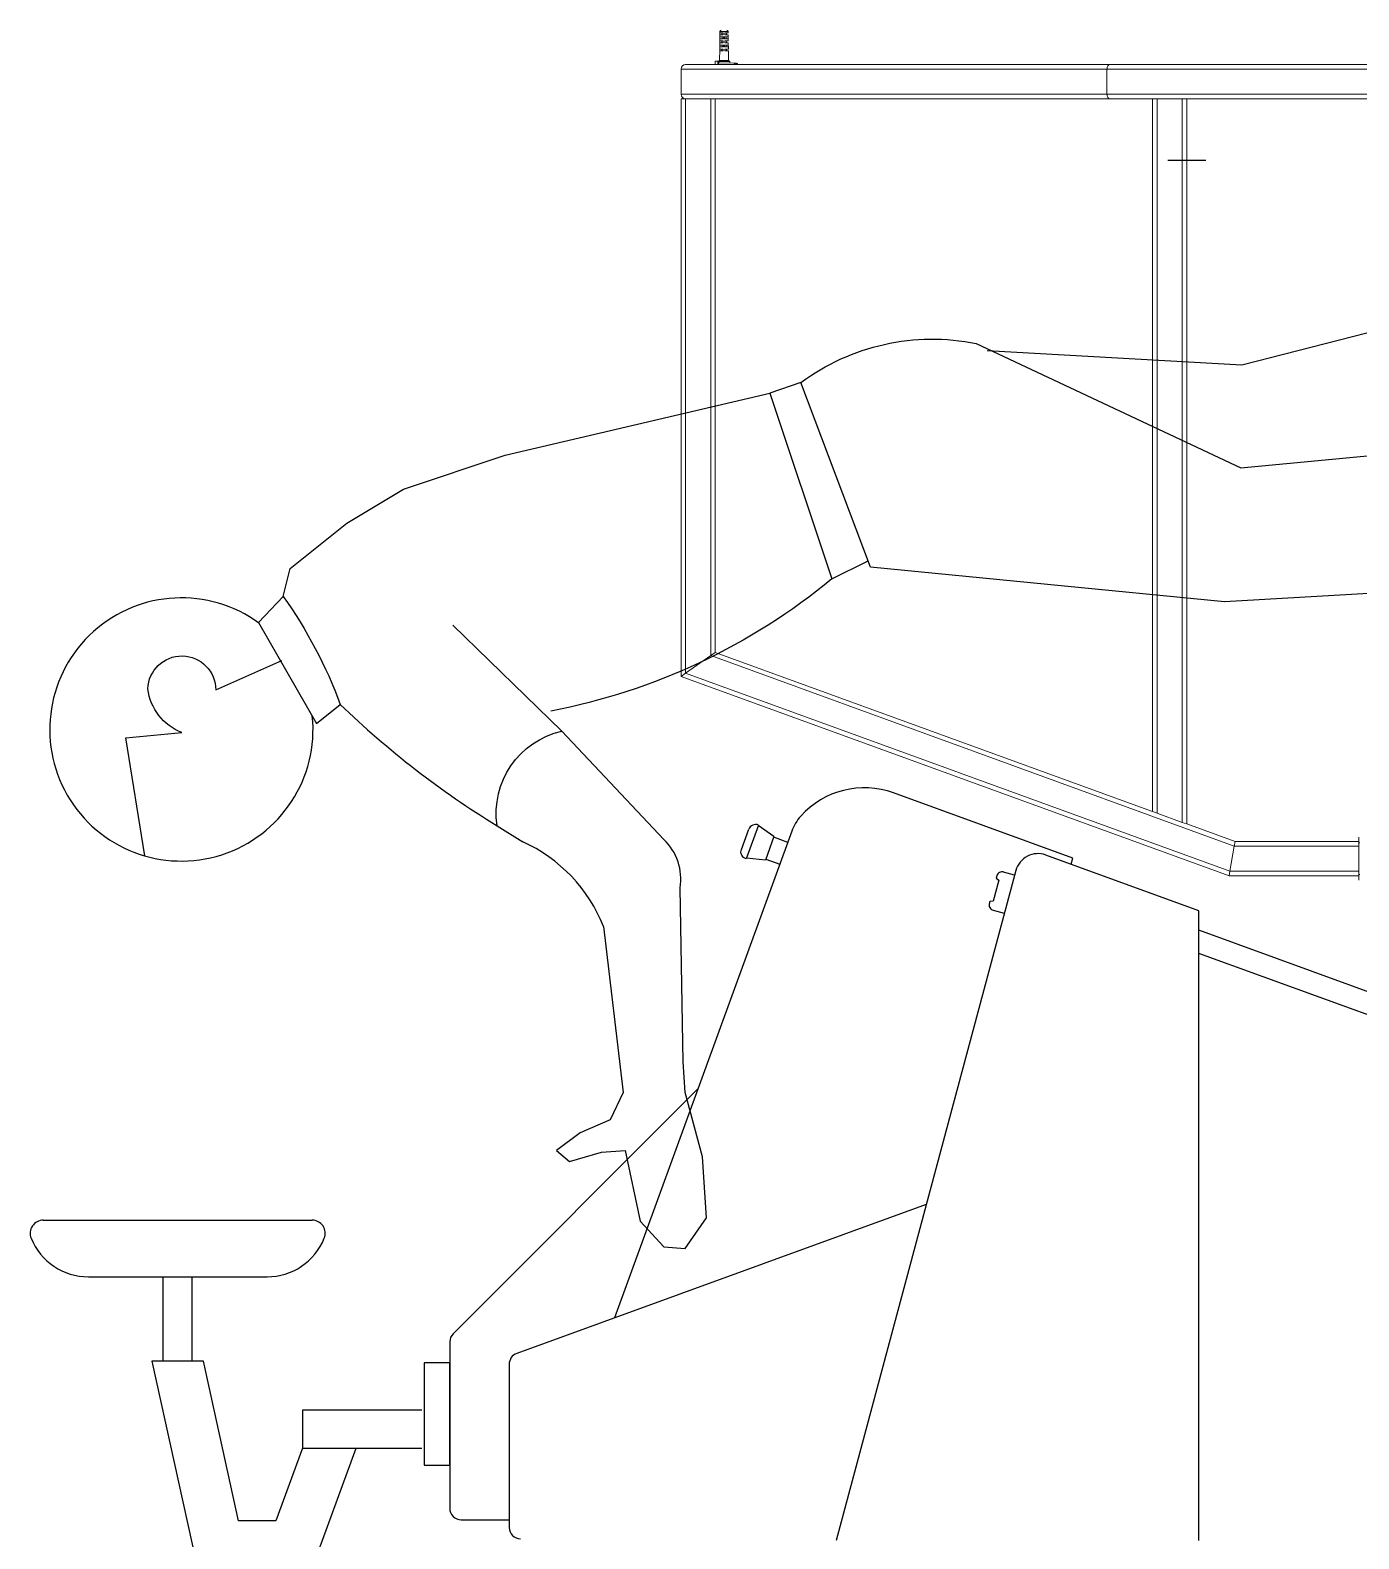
# Model space of a CAD drawing. Header units: millimetres. Extents: x -677815 to 476396, y -125373 to 39000.
# Drawn here: x 436320 to 437798, y -31210 to -29531 of the extents above; entities that cross this region are included whole.
import ezdxf

# ---------------------------------------------------------------- set-up
doc = ezdxf.new("R2010")
doc.units = ezdxf.units.MM
doc.layers.add('AM_BOR', color=4, linetype='Continuous', lineweight=25)
doc.layers.add('Xref Rapid Pick$0$RCD_DETAILS', color=55, linetype='Continuous')

# ---------------------------------------------------------------- blocks, each defined once
blk = doc.blocks.new('Xref Rapid Pick$0$RP')
at = {"linetype": 'Continuous', "lineweight": 15}
for p, q in [((-451.3, 1097.1), (-229.5, 1706.6)), ((-446.2, 1096.3), (-225.9, 1701.5)), ((-229.5, 1706.6), (413.1, 1706.6)), ((-225.9, 1701.5), (-229.5, 1706.6)), ((-225.9, 1701.5), (-229.5, 1706.6)), ((-225.9, 1701.5), (413.1, 1701.5)), ((-206.3, 1673.5), (-225.9, 1701.5)), ((413.1, 1706.6), (413.1, 1701.5)), ((413.1, 1229.7), (413.1, 1701.5)), ((446.2, 1706.6), (418.2, 1706.6)), ((418.2, 1232.9), (418.2, 1706.6)), ((446.2, 1232.9), (446.2, 1706.6)), ((451.3, 1229.7), (451.3, 1701.5)), ((-418.2, 1091.3), (-206.3, 1673.5)), ((-379.7, 1182.2), (-202.8, 1668.5)), ((-206.3, 1673.5), (413.1, 1673.5)), ((-202.8, 1668.5), (-206.3, 1673.5)), ((-202.8, 1668.5), (-206.3, 1673.5)), ((-202.8, 1668.5), (413.1, 1668.5)), ((454.9, 1668.5), (451.3, 1668.5)), ((451.3, 1665.6), (454.9, 1665.6)), ((451.3, 1665.1), (454.4, 1665.1)), ((452.9, 1648), (453.2, 1665)), ((453.1, 1663.4), (453.2, 1663.4)), ((453.2, 1665), (453.2, 1665.1)), ((453.2, 1663.4), (453.2, 1665.1)), ((454.7, 1665), (453.2, 1665)), ((454.9, 1665.6), (454.4, 1665.1)), ((455.9, 1663.8), (454.7, 1665)), ((454.7, 1652.5), (454.7, 1665)), ((454.9, 1668.5), (454.9, 1665.6)), ((468.5, 1663.6), (455.9, 1663.8)), ((455.9, 1653.7), (455.9, 1663.8)), ((466.5, 1659.8), (466.5, 1663.6)), ((477.5, 1663.4), (468.5, 1663.6)), ((468.5, 1659.8), (468.5, 1663.6)), ((471, 1663.4), (473, 1663.4)), ((471, 1659.3), (471, 1663.4)), ((473, 1658.8), (473, 1663.4)), ((475.5, 1659.8), (475.5, 1663.4)), ((486.5, 1663.3), (477.5, 1663.4)), ((477.5, 1659.8), (477.5, 1663.4)), ((480, 1663.3), (482, 1663.3)), ((480, 1659.3), (480, 1663.3)), ((482, 1658.8), (482, 1663.3)), ((484.5, 1659.8), (484.5, 1663.3)), ((488, 1663.3), (486.5, 1663.3)), ((486.5, 1659.8), (486.5, 1663.3)), ((488, 1654.2), (488, 1663.3)), ((452.9, 1652.5), (454.7, 1652.5)), ((454.7, 1652.5), (455.9, 1653.7)), ((455.9, 1653.7), (466.5, 1653.9)), ((468.5, 1661.3), (466.5, 1661.3)), ((468.5, 1659.8), (466.5, 1659.8)), ((466.5, 1657.8), (468.5, 1657.8)), ((466.5, 1653.9), (466.5, 1657.8)), ((466.5, 1656.2), (468.5, 1656.2)), ((468.5, 1653.9), (468.5, 1657.8)), ((468.5, 1653.9), (475.5, 1654)), ((473, 1661), (471, 1661)), ((471, 1654.1), (471, 1658.2)), ((471, 1656.5), (473, 1656.5)), ((473, 1654.1), (471, 1654.1)), ((473, 1654.1), (473, 1658.8)), ((477.5, 1661.3), (475.5, 1661.3)), ((477.5, 1659.8), (475.5, 1659.8)), ((475.5, 1657.8), (477.5, 1657.8)), ((475.5, 1654), (475.5, 1657.8)), ((475.5, 1656.2), (477.5, 1656.2)), ((477.5, 1654.1), (477.5, 1657.8)), ((477.5, 1654.1), (484.5, 1654.2)), ((482, 1661), (480, 1661)), ((480, 1654.2), (480, 1658.2)), ((480, 1656.5), (482, 1656.5)), ((482, 1654.2), (480, 1654.2)), ((482, 1654.2), (482, 1658.8)), ((486.5, 1661.3), (484.5, 1661.3)), ((486.5, 1659.8), (484.5, 1659.8)), ((484.5, 1657.8), (486.5, 1657.8)), ((484.5, 1654.2), (484.5, 1657.8)), ((484.5, 1656.2), (486.5, 1656.2)), ((486.5, 1654.2), (486.5, 1657.8)), ((486.5, 1654.2), (488, 1654.2)), ((413.1, 674), (413.1, 1229.7)), ((446.2, 1232.9), (418.2, 1232.9)), ((418.2, 665.7), (418.2, 1232.9)), ((446.2, 665.7), (446.2, 1232.9)), ((451.3, 674), (451.3, 1229.7)), ((-391.8, 1149.2), (-381.6, 1177.1)), ((-381.6, 1177.1), (-379.7, 1182.2)), ((-381.6, 1177.1), (413.1, 1177.1)), ((-379.7, 1182.2), (413.1, 1182.2)), ((-413.1, 1090.4), (-393.6, 1144.1)), ((-393.6, 1144.1), (-391.8, 1149.2)), ((-393.6, 1144.1), (413.1, 1144.1)), ((-391.8, 1149.2), (413.1, 1149.2)), ((-451.3, 952.8), (-451.3, 1097.1)), ((-451.3, 1097.1), (-446.2, 1096.3)), ((-451.3, 1097.1), (-446.2, 1096.3)), ((-446.2, 1096.3), (-418.2, 1091.3)), ((-446.2, 952.8), (-446.2, 1096.3)), ((-418.2, 1091.3), (-413.1, 1090.4)), ((-418.2, 1091.3), (-413.1, 1090.4)), ((-418.2, 952.8), (-418.2, 1091.3)), ((-413.1, 952.8), (-413.1, 1090.4)), ((-456.3, 952.8), (-449.7, 952.8)), ((-449.7, 951.6), (-449.7, 952.8)), ((-449.7, 952.8), (-414.7, 952.8)), ((-414.7, 951.6), (-414.7, 952.8)), ((-414.7, 952.8), (-408.1, 952.8))]:
    blk.add_line(p, q, dxfattribs=at)
for centre, radius, start, end in [((418.2, 1701.5), 5.08, 90, 180), ((446.2, 1701.5), 5.08, 0, 90), ((488, 1661.8), 1.5, 0, 89.1462), ((488, 1655.7), 1.5, 270.8538, 0)]:
    blk.add_arc(centre, radius, start, end, dxfattribs=at)
for centre, start_param, end_param in [((418.2, 1229.7), 1.570796, 3.141593), ((446.2, 1229.7), 0, 1.570796)]:
    blk.add_ellipse(centre, major_axis=(5.08, 0), ratio=0.612801, start_param=start_param, end_param=end_param, dxfattribs=at)
for points, knots in [([(451.3, 1665), (451.3, 1665), (451.7, 1665), (452.3, 1665), (452.9, 1665), (453.1, 1665), (453.2, 1665), (453.2, 1665), (453.2, 1665)], [0, 0, 0, 0, 0.032146, 0.338513, 0.668365, 0.834089, 0.895419, 1, 1, 1, 1]), ([(466.5, 1663.6), (466.7, 1663.6), (467.1, 1663.6), (467.6, 1663.6), (467.9, 1663.6), (468.1, 1663.6), (468.2, 1663.6), (468.3, 1663.6), (468.4, 1663.6), (468.5, 1663.6), (468.5, 1663.6), (468.5, 1663.6), (468.5, 1663.6)], [0, 0, 0, 0, 0.324547, 0.542788, 0.689936, 0.789549, 0.857402, 0.904063, 0.950738, 0.970278, 0.99004, 1, 1, 1, 1]), ([(475.5, 1663.4), (475.7, 1663.4), (476.1, 1663.4), (476.6, 1663.4), (476.9, 1663.4), (477.1, 1663.4), (477.2, 1663.4), (477.3, 1663.4), (477.4, 1663.4), (477.5, 1663.4), (477.5, 1663.4), (477.5, 1663.4), (477.5, 1663.4)], [0, 0, 0, 0, 0.324646, 0.542923, 0.690061, 0.789636, 0.857427, 0.904008, 0.949955, 0.969513, 0.989287, 1, 1, 1, 1]), ([(484.5, 1663.3), (484.7, 1663.3), (485.1, 1663.3), (485.6, 1663.3), (485.9, 1663.3), (486.1, 1663.3), (486.3, 1663.3), (486.4, 1663.3), (486.4, 1663.3), (486.5, 1663.3), (486.5, 1663.3), (486.5, 1663.3), (486.5, 1663.3)], [0, 0, 0, 0, 0.3247487, 0.5430628, 0.6901941, 0.7897301, 0.8574601, 0.9039626, 0.9490901, 0.9686958, 0.9885103, 1, 1, 1, 1]), ([(451.3, 1646.4), (451.5, 1646.5), (452.1, 1646.7), (452.7, 1647.3), (452.8, 1647.8), (452.9, 1648)], [0, 0, 0, 0, 0.264661, 0.632386, 1, 1, 1, 1]), ([(451.3, 1643.5), (451.5, 1643.6), (452.1, 1643.9), (452.7, 1644.8), (452.8, 1645.6), (452.8, 1646)], [0, 0, 0, 0, 0.252875, 0.626437, 1, 1, 1, 1]), ([(452.8, 1646), (452.8, 1646), (452.8, 1646.1), (452.8, 1646.5), (452.9, 1647.1), (452.9, 1647.7), (452.9, 1648)], [0, 0, 0, 0, 0.249925, 0.5, 0.750075, 1, 1, 1, 1]), ([(473, 1658.8), (473, 1658.8), (473, 1658.8), (473, 1658.8), (472.9, 1658.9), (472.4, 1659.1), (471.7, 1659.2), (471.2, 1659.3), (471, 1659.3)], [0, 0, 0, 0, 0.012742, 0.029265, 0.060077, 0.194776, 0.726419, 1, 1, 1, 1]), ([(471, 1658.2), (471.2, 1658.3), (471.6, 1658.3), (472.1, 1658.4), (472.4, 1658.5), (472.6, 1658.5), (472.7, 1658.6), (472.8, 1658.6), (472.9, 1658.7), (473, 1658.7), (473, 1658.7), (473, 1658.7), (473, 1658.8)], [0, 0, 0, 0, 0.324596, 0.542855, 0.689998, 0.789592, 0.857413, 0.904034, 0.950356, 0.969902, 0.989667, 1, 1, 1, 1]), ([(482, 1658.8), (482, 1658.8), (482, 1658.8), (482, 1658.8), (481.9, 1658.9), (481.4, 1659.1), (480.8, 1659.2), (480.2, 1659.2), (480, 1659.3)], [0, 0, 0, 0, 0.012397, 0.028473, 0.058451, 0.189501, 0.706739, 1, 1, 1, 1]), ([(480, 1658.2), (480.2, 1658.3), (480.6, 1658.3), (481.1, 1658.4), (481.4, 1658.5), (481.6, 1658.5), (481.7, 1658.6), (481.9, 1658.6), (481.9, 1658.7), (482, 1658.7), (482, 1658.7), (482, 1658.7), (482, 1658.8)], [0, 0, 0, 0, 0.324697, 0.542992, 0.690127, 0.789682, 0.857442, 0.903984, 0.949533, 0.969111, 0.988902, 1, 1, 1, 1])]:
    blk.add_open_spline(points, degree=3, knots=knots, dxfattribs=at)
at = {"layer": 'Xref Rapid Pick$0$RCD_DETAILS', "linetype": 'Continuous'}
blk.add_line((344.9, 1165.1), (344.9, 1123), dxfattribs=at)
blk = doc.blocks.new('Xref Rapid Pick$0$Conveyor - Ground 940 aisles$0$Man_s1')
at = {"color": 7}
for p, q in [((-437.9, 1259.8), (-455.6, 1231.3)), ((43.5, 956.5), (-163.2, 887.4)), ((55.2, 922.1), (43.5, 956.5)), ((-150, 844.7), (55.2, 922.1)), ((-163.2, 887.4), (-143.2, 847.2)), ((-188.6, 450.7), (-150, 844.7)), ((-166.8, 74.6), (-188.6, 450.7))]:
    blk.add_line(p, q, dxfattribs=at)
for points in [[(-471.4, 1651.6), (-340, 1672.8), (-334.1, 1610.4, -0.276528), (-285.6, 1648.3, -0.985536), (-286.7, 1572.8, 6.75086)], [(-182.6, 1497.8, -0.066397), (-302.8, 1434.3, -3.539459)], [(-302.8, 1434.3, 0.054676), (-437.9, 1259.8, -0.480364)], [(-437.9, 1259.8, -0.392906), (-332.5, 1187.7, 0.931037)], [(-163.2, 887.4, -0.125747), (-310.3, 1200.2, -0.153107)], [(55.2, 922.1, -0.212581), (98.7, 726.9, 0.155151)], [(0, 0), (-49.8, 0, -0.543525)], [(182.5, 13.4), (134.9, 8.4, -0.543525)]]:
    blk.add_lwpolyline(points, format="xyb", dxfattribs=at)
for points in [[(-286.7, 1572.8), (-253.8, 1499.2)], [(-182.6, 1497.8), (-211.7, 1525.1), (-324, 1460.6), (-302.8, 1434.3)], [(-182.6, 1497.8), (-151.7, 1490.1), (-101.3, 1427.1), (-63.5, 1364.1), (-25.7, 1250.7)], [(-332.5, 1187.7), (-214.7, 1309.1)], [(-25.7, 1250.7), (43.5, 956.5)], [(-550, 1141.5), (-734.5, 1119.8), (-765, 1134.2), (-779.3, 1167.6), (-799, 1193.8), (-811.5, 1179.5), (-800.8, 1143.7), (-799, 1117.4), (-877.7, 1100.7), (-906.4, 1074.5), (-908.2, 1050.6), (-874.2, 1026.8), (-806.1, 1031.5), (-734.5, 1050.6), (-700.5, 1053), (-507.1, 1056.3)], [(-332.5, 1187.7), (-453.2, 1074.5)], [(98.7, 726.9), (-39.5, 432.6), (-5.1, 69.3)], [(90.9, 714.6), (75.1, 431.7), (166, 75.3)], [(-1.5, 98), (-23.3, 261.7)], [(152.9, 126.6), (-1.5, 98)], [(59.4, 109.3), (63.5, 85.5)], [(-7.9, 87.6), (-168.2, 73.6)], [(-0.3, 57), (47.2, 99.4)], [(-189.4, 58.3), (-168.2, 73.6)], [(-295.6, 39.9), (-189.4, 58.3)], [(-48.7, 18.8), (0, 18.8)], [(0, 0), (0, 18.8)], [(128.5, 25.9), (180.6, 31.3)], [(134.9, 20.8), (134.9, 8.4)], [(182.5, 13.4), (180.6, 31.3)], [(-49.8, 15.2), (-49.8, 0)]]:
    blk.add_lwpolyline(points, dxfattribs=at)
for centre, radius, start, end in [((-330.7, 1611), 146.4, 323.8797, 275.8738), ((-614.2, 1303.4), 174.2, 291.6253, 335.5552), ((-496.8, 1114.9), 59.4, 260.0986, 317.2087), ((110.3, 156.9), 85.3, 222.3407, 267.8578), ((-59.9, 152.9), 85.3, 239.6246, 261.9332), ((-41.8, 326.7), 260, 263.3714, 278.6648), ((-143.2, 36.8), 144.3, 352.8083, 13.1631), ((110.1, 321.3), 249.7, 269.296, 284.5894), ((42.1, 34.4), 138.6, 358.7329, 19.0877), ((-295.6, 27.2), 12.7, 90, 259.225), ((-285.6, 47.7), 31.6, 225.6885, 249.2001), ((-204, 290.1), 287.3, 251.1446, 278.8827), ((-90.5, -108.3), 133.8, 71.7799, 121.1017), ((-90.5, -108.3), 130, 71.7799, 121.4229), ((-111.3, 7.5), 12.7, 95.9246, 265.1496), ((106.8, -106.1), 133.8, 80.6369, 127.0263), ((106.8, -106.1), 130, 77.5158, 127.3475), ((-204, 290.1), 291, 251.1446, 279.0292), ((-47.2, 278.4), 287.3, 254.8472, 284.8073), ((-47.2, 278.4), 291, 257.0692, 284.9538)]:
    blk.add_arc(centre, radius, start, end, dxfattribs=at)
blk = doc.blocks.new('Xref Rapid Pick$0$CN0309070304362')
for p, q in [((13.21, 67.449), (23.931, 78.17)), ((24.284, 78.316), (31.577, 78.316)), ((32.077, 77.821), (32.077, 75.724)), ((18.269, 57.451), (24.797, 75.387)), ((25.267, 75.716), (32.416, 75.716)), ((1.915, 63.338), (23.234, 71.098)), ((3.646, 53.53), (32.987, 61.392)), ((3.105, 51.032), (0.247, 58.886)), ((5.409, 45.509), (2.965, 52.222)), ((3.37, 51.104), (3.105, 51.032)), ((32.987, 45.509), (5.409, 45.509)), ((13.386, 26.016), (6.255, 45.509)), ((14.382, 25.979), (7.272, 45.509))]:
    blk.add_line(p, q)
at = {"extrusion": (0, 0, -1)}
for centre, radius, start, end in [((-24.285, 77.816), 0.5, 44.99817, 89.98094), ((-31.585, 77.824), 0.492, 89.12859, 180.37644), ((-25.266, 75.216), 0.5, 20, 90), ((-32.416, 75.216), 0.5, 90, 180), ((-3.762, 60.165), 3.742, 340, 48.1), ((-2.599, 61.459), 2, 48.2, 70), ((-3.905, 52.562), 1, 340, 75)]:
    blk.add_arc(centre, radius, start, end, dxfattribs=at)
at = {"layer": 'Xref Rapid Pick$0$RCD_DETAILS', "color": 55, "linetype": 'Continuous'}
for p, q in [((18.96, 96.116), (18.96, 84.345)), ((21.44, 94.144), (21.44, 86.318)), ((25.128, 89.1), (25.128, 91.361)), ((25.128, 91.361), (34.017, 89.407)), ((25.128, 90.861), (21.44, 90.861)), ((25.128, 89.601), (21.44, 89.601)), ((32.125, 87.562), (25.128, 89.1)), ((32.125, 85.931), (32.125, 87.562)), ((28.938, 84.771), (32.125, 85.931)), ((27.278, 79.536), (27.278, 84.771)), ((27.278, 84.771), (28.938, 84.771)), ((28.938, 84.771), (28.938, 79.536)), ((34.017, 84.27), (28.938, 82.421)), ((25.21, 78.313), (25.21, 79.435)), ((25.21, 79.435), (29.683, 79.435)), ((29.683, 79.435), (29.683, 78.313)), ((29.683, 78.313), (25.21, 78.313)), ((2.717, 65.546), (1.838, 65.224)), ((1.653, 64.8), (3.127, 65.336)), ((2.149, 64.12), (1.672, 64.807)), ((3.185, 64.497), (3.109, 65.33)), ((2.149, 64.12), (3.185, 64.497)), ((2.41, 63.518), (2.186, 64.133)), ((3.148, 64.483), (3.372, 63.868)), ((3.881, 54.365), (3.975, 54.39)), ((3.975, 54.39), (4.065, 54.27)), ((4.065, 54.27), (4.986, 54.517)), ((4.986, 54.517), (5.004, 54.666)), ((5.004, 54.666), (5.098, 54.691)), ((5.387, 54.524), (5.516, 54.034)), ((3.846, 53.584), (3.714, 54.076))]:
    blk.add_line(p, q, dxfattribs=at)
at = {"layer": 'Xref Rapid Pick$0$RCD_DETAILS', "color": 55, "linetype": 'Continuous', "extrusion": (0, 0, -1)}
for centre, radius, start, end in [((-19.535, 96.116), 0.575, 0, 112.1), ((-18.736, 94.144), 2.704, 112.1, 180), ((-18.736, 86.318), 2.704, 180, 247.9), ((-19.535, 84.345), 0.575, 247.9, 0), ((-1.95, 64.923), 0.321, 337.50111, 69.49799), ((-3.942, 54.137), 0.236, 340, 75), ((-5.159, 54.463), 0.236, 70, 165)]:
    blk.add_arc(centre, radius, start, end, dxfattribs=at)
at = {"layer": 'Xref Rapid Pick$0$RCD_DETAILS', "color": 55, "linetype": 'Continuous'}
blk.add_arc((2.824, 65.25), 0.315, 16.00673, 110.00662, dxfattribs=at)
at = {"xscale": -0.03937007874015748, "yscale": 0.03937007874015748, "zscale": 0.03937007874015748}
blk.add_blockref('Xref Rapid Pick$0$Conveyor - Ground 940 aisles$0$Man_s1', (-15.554, 26.644), dxfattribs=at)
at = {"layer": 'Xref Rapid Pick$0$RCD_DETAILS', "xscale": -0.03937007874015747, "yscale": 0.03937007874015747, "zscale": 0.03937007874015747}
blk.add_blockref('Xref Rapid Pick$0$RP', (-13.891, 1.001), dxfattribs=at)
blk = doc.blocks.new('Xref Rapid Pick')
at = {"xscale": -25.4, "yscale": 25.4, "zscale": 25.4, "rotation": 90}
blk.add_blockref('Xref Rapid Pick$0$CN0309070304362', (438775.8, -30373.5), dxfattribs=at)

msp = doc.modelspace()

# ---------------------------------------------------------------- block references
at = {"layer": 'AM_BOR'}
msp.add_blockref('Xref Rapid Pick', (0, 0), dxfattribs=at)

doc.saveas('drawing.dxf')
